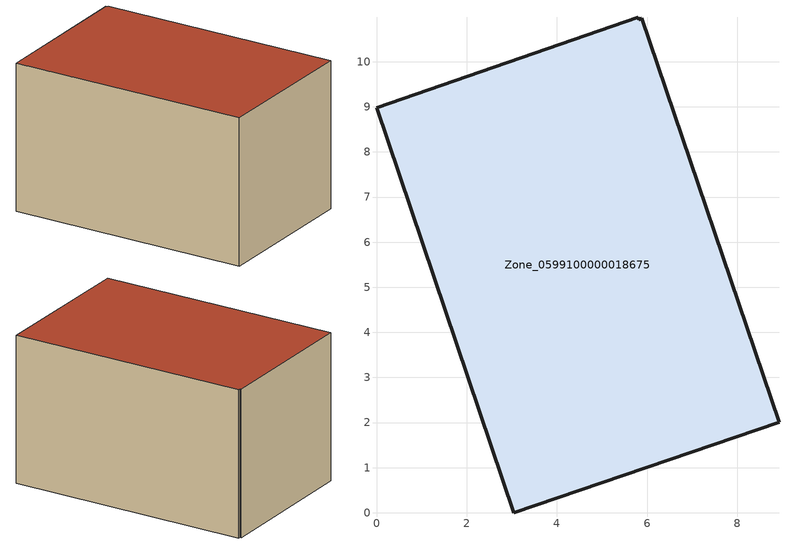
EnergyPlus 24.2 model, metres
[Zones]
Zone_0599100000018675
 floor ground (C_G): 5.88,10.96 8.93,2.01 3.05,0 0,8.98 5.8,10.99 5.82,10.94 z0
 wall outside (C_F): 3.05,0 8.93,2.01 5.88,10.96 5.82,10.94 5.8,10.99 0,8.98 3.05,0 z0:5.79
 roof outside (C_R): 8.93,2.01 5.88,10.96 5.82,10.94 5.8,10.99 0,8.98 3.05,0 z5.79
[BUILDING]
Pand.0599100000018675: North Axis=0; Terrain=City; Loads Convergence Tolerance Value=0.04; Temperature Convergence Tolerance Value=0.4; Solar Distribution=FullExterior; Maximum Number of Warmup Days=25; Minimum Number of Warmup Days=1
[Site:Location]
Rotterdam.The.Hague.AP_ZH_NLD Design_Conditions: Latitude=51.96; Longitude=4.45; Time Zone=1; Elevation=-4.5
[SITE:GROUNDTEMPERATURE:BUILDINGSURFACE]
18, 18, 18, 18, 18, 18, 18, 18, 18, 18, 18, 18
[MATERIAL] Thermal Absorptance=0.9; Solar Absorptance=0.7; Visible Absorptance=0.7
Name | Roughness | Thickness | Conductivity | Density | Specific Heat
G.TI.1946-1964 | MediumSmooth | 0.15 | 1 | 540 | 1210
F.TI.1946-1964 | Rough | 0.3 | 0.857143 | 1920 | 840
R.TI.1946-1964 | MediumRough | 0.2 | 0.277778 | 1500 | 1000
[CONSTRUCTION]
C_G: G.TI.1946-1964
C_F: F.TI.1946-1964
C_R: R.TI.1946-1964
[ZONE]
Zone_0599100000018675: Type=1; Multiplier=1; Ceiling Height=Autocalculate; Volume=Autocalculate; Floor Area=autocalculate; Part of Total Floor Area=Yes
[ZONEINFILTRATION:DESIGNFLOWRATE]
Infil_Zone_0599100000018675: Zone or ZoneList or Space or SpaceList=Zone_0599100000018675; Schedule=AlwaysOn; Design Flow Rate Calculation Method=Flow/Area; Flow Rate per Floor Area=0.003; Constant Term Coefficient=1; Temperature Term Coefficient=0; Velocity Term Coefficient=0; Velocity Squared Term Coefficient=0
[HVACTEMPLATE:ZONE:IDEALLOADSAIRSYSTEM]
Zone_0599100000018675: Maximum Heating Supply Air Temperature=50; Minimum Cooling Supply Air Temperature=13; Maximum Heating Supply Air Humidity Ratio=0.0156; Minimum Cooling Supply Air Humidity Ratio=0.0077; Heating Limit=NoLimit; Cooling Limit=NoLimit; Dehumidification Control Type=ConstantSensibleHeatRatio; Cooling Sensible Heat Ratio=0.7; Dehumidification Setpoint=60; Humidification Control Type=None; Humidification Setpoint=30; Outdoor Air Method=None; Outdoor Air Flow Rate per Person=0.00944; Outdoor Air Flow Rate per Zone Floor Area=0; Outdoor Air Flow Rate per Zone=0; Demand Controlled Ventilation Type=None; Outdoor Air Economizer Type=NoEconomizer; Heat Recovery Type=None; Sensible Heat Recovery Effectiveness=0.7; Latent Heat Recovery Effectiveness=0.65
[ZONECONTROL:THERMOSTAT]
ThermostatControl_Zone_0599100000018675: Zone or ZoneList=Zone_0599100000018675; Control Type Schedule=DualSetpointControlType; Control 1=Thermostat_Zone_0599100000018675; Temperature Difference Between Cutout And Setpoint=0
[THERMOSTATSETPOINT:DUALSETPOINT]
Thermostat_Zone_0599100000018675: Heating Setpoint Temperature Schedule=HeatingSetpoint_Zone_0599100000018675; Cooling Setpoint Temperature Schedule=CoolingSetpoint_Zone_0599100000018675
[SCHEDULE:COMPACT]
HeatingSetpoint_Zone_0599100000018675: Through: 12/31, For: AllDays, Until: 24:00, 21
CoolingSetpoint_Zone_0599100000018675: Through: 12/31, For: AllDays, Until: 24:00, 24
DualSetpointControlType: Through: 12/31, For: AllDays, Until: 24:00, 4
AlwaysOn: Through: 12/31, For: AllDays, Until: 24:00, 1
